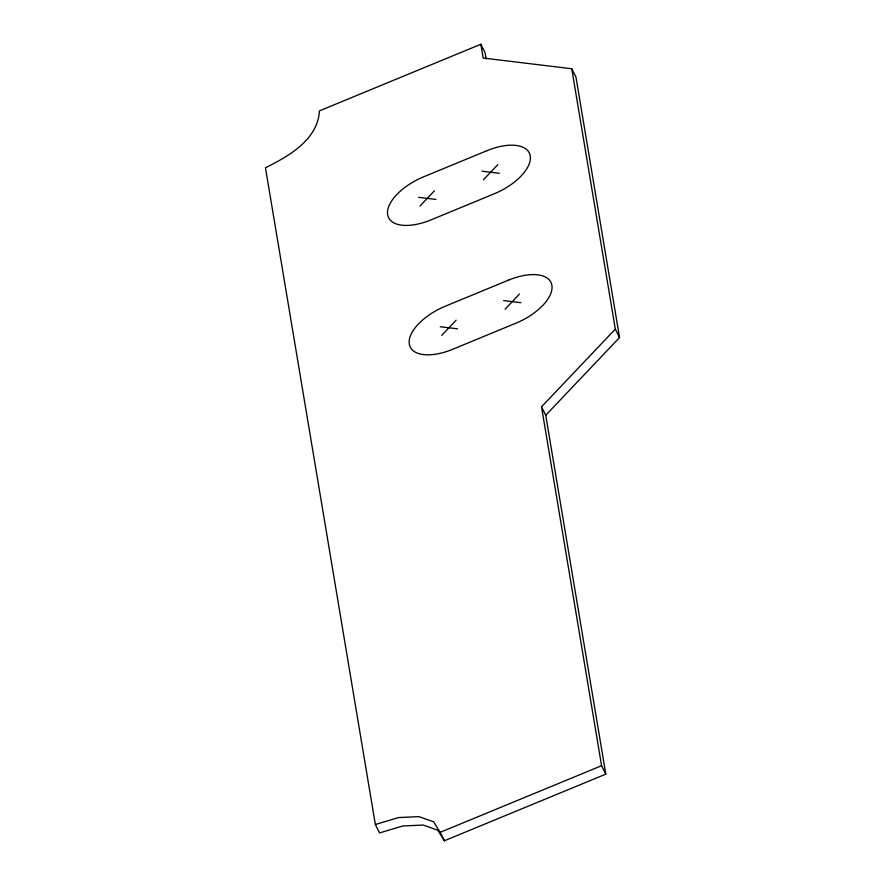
<?xml version="1.0" encoding="UTF-8"?>
<svg xmlns="http://www.w3.org/2000/svg" width="885" height="885" viewBox="0 0 885 885"><rect width="100%" height="100%" fill="white"/><g stroke="black" fill="none" stroke-linecap="round" stroke-linejoin="round"><path stroke-width="1.33" d="M420.054 205.962L434.447 190.795M483.42 179.81L497.824 164.643M441.703 335.371L456.107 320.204M505.081 309.219L519.473 294.052M541.52 406.823L615.318 329.109L571.754 68.753L483.155 58.045L480.854 44.25L319.452 110.857C317.77 139.808 288.709 156.269 265.456 167.73L375.351 824.488L379.588 832.918L402.73 825.993L423.174 825.052L437.809 830.241L444.403 840.75L605.805 774.143L545.746 415.253L541.52 406.823L601.579 765.713L605.805 774.143M545.746 415.253L619.544 337.528L575.98 77.172L571.754 68.753M375.351 824.488L398.504 817.574L418.948 816.634L433.584 821.811L440.177 832.331L601.579 765.713M481.982 171.181L499.262 173.272M418.605 197.333L435.896 199.424M503.631 300.59L520.922 302.681M440.265 326.742L457.545 328.833M480.854 44.25L485.08 52.669L486.13 58.941M615.318 329.109L619.544 337.528M440.177 832.331L444.403 840.75M487.015 150.66L423.638 176.812A43.21 21.129 -26.6 0 0 387.641 214.723A43.21 21.129 -26.6 0 0 430.862 219.945L494.228 193.793A43.21 21.129 -26.6 0 0 530.226 155.882A43.21 21.129 -26.6 0 0 487.015 150.66M508.665 280.069L445.299 306.221A43.21 21.129 -26.6 0 0 409.301 344.132A43.21 21.129 -26.6 0 0 452.512 349.354L515.889 323.202A43.21 21.129 -26.6 0 0 551.886 285.291A43.21 21.129 -26.6 0 0 508.665 280.069"/></g></svg>
